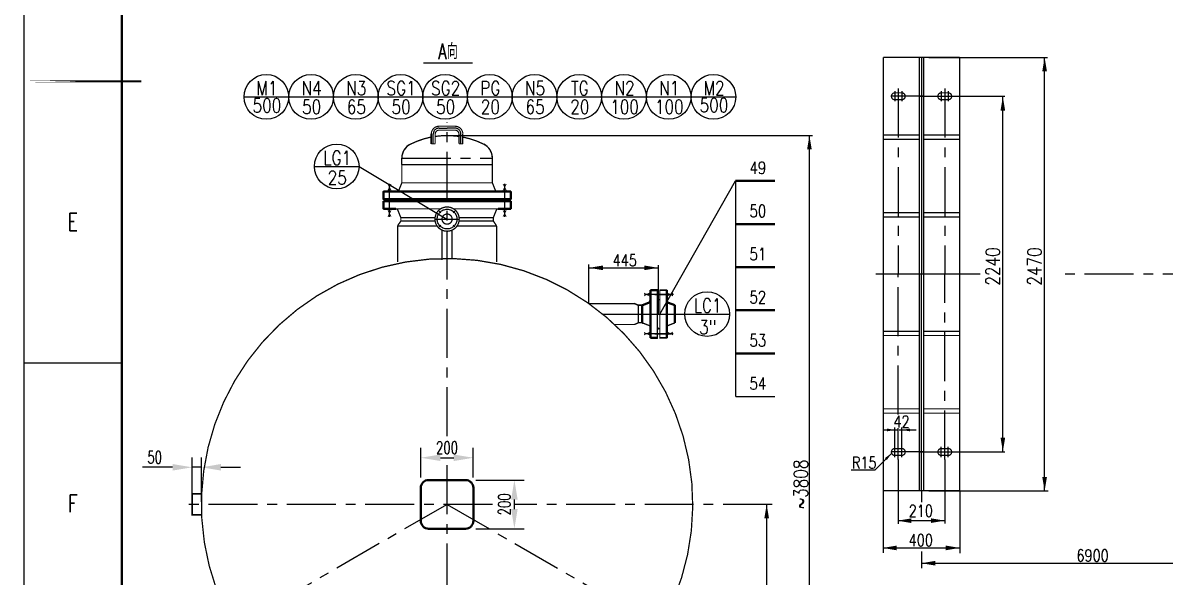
# Model space of a CAD drawing. Header units: millimetres. Extents: x 0 to 841, y 645 to 1239.
# Drawn here: x -0.2 to 291.3, y 815.6 to 956.9 of the extents above; entities that cross this region are included whole.
import ezdxf
from ezdxf.enums import TextEntityAlignment as Align

# ---------------------------------------------------------------- set-up
doc = ezdxf.new("R2010")
doc.units = ezdxf.units.MM
doc.header["$LTSCALE"] = 10
for name, pattern in [('CENTER', [2, 1.25, -0.25, 0.25, -0.25]), ('DASHDOT-M', [25, 20, -2, 1, -2]), ('HIDDEN', [9.525, 6.35, -3.175])]:
    doc.linetypes.add(name, pattern=pattern)
for name, color, linetype in [('CEN', 1, 'CENTER'), ('DIM', 4, 'Continuous'), ('HID', 6, 'HIDDEN'), ('THN', 2, 'Continuous'), ('TXT', 4, 'Continuous')]:
    doc.layers.add(name, color=color, linetype=linetype)
doc.layers.add('THK', color=7, linetype='Continuous', lineweight=40)
doc.styles.add('HZ', font='romans.shx', dxfattribs={"width": 3, "height": 6, "bigfont": 'hztxtc.shx'})
doc.styles.add('HZFS', font='complex.shx', dxfattribs={"width": 0.7, "bigfont": 'HZTXTC.SHX'})
doc.styles.get("Standard").update_dxf_attribs({"font": 'complex.shx', "width": 0.7, "bigfont": 'HZTXTC.SHX'})
doc.dimstyles.new('TYDIMSTYLE$0', dxfattribs={"dimtxt": 3.125, "dimasz": 5, "dimexe": 2.5, "dimexo": 0.625, "dimgap": 1, "dimtad": 1, "dimdec": 4, "dimdsep": 46, "dimtxsty": 'standard', "dimcen": 0, "dimclrd": 256, "dimclre": 256, "dimclrt": 256, "dimadec": 0, "dimazin": 0, "dimtfac": 0.707, "dimtdec": 4, "dimtmove": 0, "dimatfit": 3, "dimfxl": 0, "dimarcsym": 0})

# ---------------------------------------------------------------- blocks, each defined once
blk = doc.blocks.new('*D44')
at = {"layer": 'DEFPOINTS', "color": 0}
for p in [(114.72, 840.33), (125.2, 840.33), (114.72, 827.91)]:
    blk.add_point(p, dxfattribs=at)
at = {"layer": 'DIM', "lineweight": -2}
for p, q in [((115.35, 840.33), (127.7, 840.33)), ((125.2, 832.91), (125.2, 835.33)), ((115.35, 827.91), (127.7, 827.91))]:
    blk.add_line(p, q, dxfattribs=at)
at = {"layer": 'DIM'}
for points in [[(124.36, 835.33), (126.03, 835.33), (125.2, 840.33)], [(124.36, 832.91), (126.03, 832.91), (125.2, 827.91)]]:
    blk.add_solid(points, dxfattribs=at)
at = {"layer": 'DIM', "insert": (122.63, 834.12), "char_height": 3.125, "attachment_point": 5, "rotation": 90}
blk.add_mtext('200', dxfattribs=at)
blk = doc.blocks.new('*D45')
at = {"layer": 'DEFPOINTS', "color": 0}
for p in [(114.72, 846.01), (101.32, 840.33), (114.72, 840.33)]:
    blk.add_point(p, dxfattribs=at)
at = {"layer": 'DIM', "lineweight": -2}
for p, q in [((101.32, 840.96), (101.32, 848.51)), ((114.72, 840.96), (114.72, 848.51)), ((106.32, 846.01), (109.72, 846.01))]:
    blk.add_line(p, q, dxfattribs=at)
at = {"layer": 'DIM'}
for points in [[(106.32, 846.84), (106.32, 845.17), (101.32, 846.01)], [(109.72, 846.84), (109.72, 845.17), (114.72, 846.01)]]:
    blk.add_solid(points, dxfattribs=at)
at = {"layer": 'DIM', "insert": (108.02, 848.57), "char_height": 3.125, "attachment_point": 5}
blk.add_mtext('200', dxfattribs=at)

msp = doc.modelspace()

# ---------------------------------------------------------------- linework, layer by layer
at = {"color": 1, "linetype": 'DASHDOT-M'}
for p, q in [((229.10982, 948.08604), (229.10982, 892.83362)), ((222.2991, 939.51074), (222.2991, 936.91144)), ((224.0591, 939.51074), (224.0591, 936.91144)), ((234.16054, 939.51074), (234.16054, 936.91144)), ((235.92054, 939.51074), (235.92054, 936.91144)), ((229.66187, 938.18604), (221.34521, 938.18604)), ((228.55777, 938.18604), (236.87443, 938.18604)), ((105.99209, 930.04952), (108.02115, 930.04952)), ((110.05021, 930.04952), (108.02115, 930.04952)), ((110.05021, 930.04952), (108.02115, 930.04952)), ((104.49209, 926.07255), (104.49209, 928.54952)), ((111.55021, 926.07255), (111.55021, 928.54952)), ((240.78882, 892.83362), (217.42355, 892.83362)), ((229.10982, 837.5812), (229.10982, 892.83362)), ((147.72528, 882.64705), (168.68912, 882.64705)), ((223.1791, 845.53353), (223.1791, 853.55747)), ((222.2991, 846.1565), (222.2991, 848.75579)), ((224.0591, 846.1565), (224.0591, 848.75579)), ((234.16054, 846.1565), (234.16054, 848.75579)), ((235.92054, 846.1565), (235.92054, 848.75579)), ((229.66187, 847.4812), (221.34521, 847.4812)), ((228.55777, 847.4812), (236.87443, 847.4812))]:
    msp.add_line(p, q, dxfattribs=at)
at = {"color": 4, "linetype": 'Continuous'}
for p, q in [((231.00521, 948.08604), (261.24531, 948.08604)), ((101.97381, 946.71284), (114.53575, 946.71284)), ((56.19308, 938.02768), (67.60688, 938.02768)), ((67.60688, 938.02768), (79.02069, 938.02768)), ((79.02069, 938.02768), (90.43449, 938.02768)), ((90.43449, 938.02768), (101.8483, 938.02768)), ((101.80522, 938.02768), (113.21903, 938.02768)), ((113.21903, 938.02768), (124.63283, 938.02768)), ((124.63283, 938.02768), (136.04664, 938.02768)), ((136.04664, 938.02768), (147.46044, 938.02768)), ((147.46044, 938.02768), (158.87425, 938.02768)), ((158.87425, 938.02768), (170.28805, 938.02768)), ((170.28805, 938.02768), (181.70186, 938.02768)), ((232.77435, 938.18604), (250.39097, 938.18604)), ((103.99209, 926.07255), (103.99209, 928.54952)), ((108.02115, 928.17858), (201.26571, 928.17858)), ((112.05021, 926.07255), (112.05021, 928.54952)), ((96.47115, 920.75358), (96.47115, 922.40358)), ((119.57115, 920.75358), (119.57115, 922.40358)), ((74.14559, 920.29758), (85.55939, 920.29758)), ((162.31557, 882.64705), (181.64779, 916.61397)), ((181.64779, 916.61397), (181.64779, 894.61397)), ((104.92796, 906.86629), (111.03763, 906.86629)), ((106.44401, 908.44343), (106.03076, 908.85668)), ((109.59829, 908.44343), (110.01155, 908.85668)), ((106.44401, 905.28915), (106.03076, 904.87589)), ((109.59829, 905.28915), (110.01155, 904.87589)), ((144.23182, 885.30672), (144.23182, 895.26598)), ((162.00505, 882.64705), (162.00505, 895.14471)), ((181.64779, 894.61397), (181.64779, 861.61397)), ((159.9126, 888.74629), (159.9126, 876.54782)), ((159.9126, 888.74629), (161.69453, 888.74629)), ((161.69453, 888.74629), (159.9126, 888.74629)), ((164.0975, 888.74629), (162.31557, 888.74629)), ((162.31557, 888.74629), (164.0975, 888.74629)), ((157.83224, 884.8856), (156.83499, 884.8856)), ((156.83499, 884.8856), (157.83224, 884.8856)), ((168.68912, 882.64705), (180.10293, 882.64705)), ((157.83224, 880.4085), (156.83499, 880.4085)), ((161.69453, 878.97182), (162.31557, 878.97182)), ((159.9126, 876.54782), (161.69453, 876.54782)), ((164.0975, 876.54782), (162.31557, 876.54782)), ((222.2991, 848.75579), (222.2991, 853.74419)), ((224.0591, 848.75579), (224.0591, 853.74419)), ((223.1791, 845.53353), (223.1791, 829.127)), ((232.77435, 847.4812), (250.39097, 847.4812)), ((235.04054, 845.53353), (235.04054, 829.27687)), ((211.12369, 842.92689), (217.24637, 842.92689)), ((219.35756, 837.5812), (219.35756, 821.78688)), ((229.10982, 837.5812), (229.10982, 834.70864)), ((231.00521, 837.5812), (261.39252, 837.5812)), ((238.86208, 837.5812), (238.86208, 821.637)), ((229.10982, 822.11979), (229.10982, 817.88293))]:
    msp.add_line(p, q, dxfattribs=at)
at = {"color": 1, "linetype": 'ByBlock'}
for p, q in [((260.52083, 837.5812), (260.52083, 948.08604)), ((249.86208, 847.4812), (249.86208, 938.18604)), ((200.49387, 758.97793), (200.49387, 928.17858)), ((144.23182, 894.43892), (162.00505, 894.43892)), ((219.35756, 853.09844), (223.22183, 853.09844)), ((223.39821, 853.09844), (227.71454, 853.09844)), ((221.50288, 847.1834), (217.24637, 842.92689)), ((189.58482, 758.97793), (189.58482, 834.12003)), ((223.05701, 829.97386), (235.04054, 829.97386)), ((219.35756, 823.01955), (238.86208, 823.01955)), ((229.10982, 819.12866), (238.86208, 819.12866)), ((229.10982, 819.11671), (314.90982, 819.11671))]:
    msp.add_line(p, q, dxfattribs=at)
for p, q in [((96.39379, 920.75358), (108.02115, 920.75358)), ((156.83499, 884.8856), (155.80602, 885.30672))]:
    msp.add_line(p, q)
at = {"color": 4, "linetype": 'Continuous'}
for points, const_width in [([(238.86208, 948.08604), (219.35756, 948.08604)], 0.33), ([(219.35756, 948.08604), (219.35756, 892.83362)], 0.33), ([(228.55777, 948.08604), (228.55777, 892.83362)], 0.33), ([(229.66187, 948.08604), (229.66187, 892.83362)], 0.33), ([(238.86208, 948.08604), (238.86208, 892.83362)], 0.33), ([(222.2991, 939.06604), (223.1791, 939.06604)], 0.33), ([(223.1791, 939.06604), (224.0591, 939.06604)], 0.33), ([(234.16054, 939.06604), (235.04054, 939.06604)], 0.33), ([(235.04054, 939.06604), (235.92054, 939.06604)], 0.33), ([(222.2991, 937.30604), (223.1791, 937.30604)], 0.33), ([(223.1791, 937.30604), (224.0591, 937.30604)], 0.33), ([(234.16054, 937.30604), (235.04054, 937.30604)], 0.33), ([(235.04054, 937.30604), (235.92054, 937.30604)], 0.33), ([(105.99209, 930.54952), (108.02115, 930.54952)], 0.3), ([(110.05021, 930.54952), (108.02115, 930.54952)], 0.3), ([(103.99209, 926.07255), (103.99209, 928.54952)], 0.3), ([(104.99209, 926.07255), (104.99209, 928.54952)], 0.3), ([(105.99209, 929.54952), (108.02115, 929.54952)], 0.3), ([(110.05021, 929.54952), (108.02115, 929.54952)], 0.3), ([(111.05021, 926.07255), (111.05021, 928.54952)], 0.3), ([(112.05021, 926.07255), (112.05021, 928.54952)], 0.3), ([(228.55777, 928.28604), (219.35756, 928.28604)], 0.33), ([(228.55777, 927.18604), (219.35756, 927.18604)], 0.33), ([(238.86208, 928.28604), (229.66187, 928.28604)], 0.33), ([(238.86208, 927.18604), (229.66187, 927.18604)], 0.33), ([(103.99209, 926.07255), (104.99209, 926.07255)], 0.3), ([(112.05021, 926.07255), (111.05021, 926.07255)], 0.3), ([(96.47115, 916.11677), (96.47115, 922.40358)], 0.33), ([(119.57115, 916.11677), (119.57115, 922.40358)], 0.33), ([(96.47115, 916.11677), (108.02115, 916.11677)], 0.33), ([(105.59029, 916.11677), (119.57115, 916.11677)], 0.33), ([(91.7604, 913.88927), (124.2819, 913.88927), (124.2819, 911.92907), (91.7604, 911.92907), (91.7604, 913.88927)], 0.33), ([(91.7604, 911.43902), (124.2819, 911.43902), (124.2819, 909.47882), (109.67723, 909.47882)], 0.33), ([(106.36508, 909.47882), (91.7604, 909.47882), (91.7604, 911.43902)], 0.33), ([(96.2154, 907.25132), (104.95201, 907.25132)], 0.33), ([(111.09029, 907.25132), (119.8269, 907.25132)], 0.33), ([(228.55777, 908.48604), (219.35756, 908.48604)], 0.33), ([(228.55777, 907.38604), (219.35756, 907.38604)], 0.33), ([(238.86208, 908.48604), (229.66187, 908.48604)], 0.33), ([(238.86208, 907.38604), (229.66187, 907.38604)], 0.33), ([(95.37301, 905.13478), (105.458, 905.13478)], 0.33), ([(96.2154, 906.36032), (104.96962, 906.36032)], 0.33), ([(106.72985, 904.05553), (106.72985, 896.45114)], 0.33), ([(109.31246, 904.05553), (109.31246, 896.67861)], 0.33), ([(110.58431, 905.13478), (120.6693, 905.13478)], 0.33), ([(111.07269, 906.36032), (119.8269, 906.36032)], 0.33), ([(219.35756, 837.5812), (219.35756, 892.83362)], 0.33), ([(228.55777, 837.5812), (228.55777, 892.83362)], 0.33), ([(229.66187, 837.5812), (229.66187, 892.83362)], 0.33), ([(238.86208, 837.5812), (238.86208, 892.83362)], 0.33), ([(159.9126, 888.74629), (159.9126, 882.64705)], 0.33), ([(159.9126, 888.74629), (161.69453, 888.74629), (161.69453, 882.64705)], 0.33), ([(161.84303, 886.32228), (162.31557, 886.32228)], 0.33), ([(162.31557, 882.64705), (162.31557, 888.74629), (164.0975, 888.74629), (164.0975, 882.64705)], 0.33), ([(156.83499, 880.4085), (156.83499, 884.8856)], 0.33), ([(166.17787, 884.89283), (166.17787, 882.64705)], 0.33), ([(159.9126, 876.54782), (159.9126, 882.64705)], 0.33), ([(159.9126, 876.54782), (161.69453, 876.54782), (161.69453, 882.64705)], 0.33), ([(162.31557, 882.64705), (162.31557, 876.54782), (164.0975, 876.54782), (164.0975, 882.64705)], 0.33), ([(166.17787, 880.40127), (166.17787, 882.64705)], 0.33), ([(161.84303, 878.97182), (162.31557, 878.97182)], 0.33), ([(228.55777, 878.2812), (219.35756, 878.2812)], 0.33), ([(238.86208, 878.2812), (229.66187, 878.2812)], 0.33), ([(228.55777, 877.1812), (219.35756, 877.1812)], 0.33), ([(238.86208, 877.1812), (229.66187, 877.1812)], 0.33), ([(228.55777, 858.4812), (219.35756, 858.4812)], 0.33), ([(228.55777, 857.3812), (219.35756, 857.3812)], 0.33), ([(238.86208, 858.4812), (229.66187, 858.4812)], 0.33), ([(238.86208, 857.3812), (229.66187, 857.3812)], 0.33), ([(222.2991, 848.3612), (223.1791, 848.3612)], 0.33), ([(223.1791, 848.3612), (224.0591, 848.3612)], 0.33), ([(234.16054, 848.3612), (235.04054, 848.3612)], 0.33), ([(235.04054, 848.3612), (235.92054, 848.3612)], 0.33), ([(222.2991, 846.6012), (223.1791, 846.6012)], 0.33), ([(223.1791, 846.6012), (224.0591, 846.6012)], 0.33), ([(234.16054, 846.6012), (235.04054, 846.6012)], 0.33), ([(235.04054, 846.6012), (235.92054, 846.6012)], 0.33), ([(238.86208, 837.5812), (219.35756, 837.5812)], 0.33)]:
    msp.add_lwpolyline(points, dxfattribs=dict(at, const_width=const_width))
for points, const_width in [([(221.4191, 938.18604, -0.414213562), (222.2991, 939.06604, -0.414213562)], 0.33), ([(224.9391, 938.18604, 0.414213562), (224.0591, 939.06604, 0.414213562)], 0.33), ([(233.28054, 938.18604, -0.414213562), (234.16054, 939.06604, -0.414213562)], 0.33), ([(236.80054, 938.18604, 0.414213562), (235.92054, 939.06604, 0.414213562)], 0.33), ([(222.2991, 937.30604, -0.414213562), (221.4191, 938.18604, -2.414213562)], 0.33), ([(224.0591, 937.30604, 0.414213562), (224.9391, 938.18604, 2.414213562)], 0.33), ([(234.16054, 937.30604, -0.414213562), (233.28054, 938.18604, -2.414213562)], 0.33), ([(235.92054, 937.30604, 0.414213562), (236.80054, 938.18604, 2.414213562)], 0.33), ([(105.99209, 930.54952, 0.414213562), (103.99209, 928.54952, 0.414213562)], 0.3), ([(110.05021, 930.54952, -0.414213562), (112.05021, 928.54952, -0.414213562)], 0.3), ([(103.99209, 927.78643, 0.067502256), (98.67701, 925.97273, 0.236067976)], 0.33), ([(111.05021, 927.95785, 0.072870798), (104.99209, 927.95785, 0.236067976)], 0.33), ([(105.99209, 929.54952, 0.414213562), (104.99209, 928.54952, 0.414213562)], 0.3), ([(110.05021, 929.54952, -0.414213562), (111.05021, 928.54952, -0.414213562)], 0.3), ([(117.3653, 925.97273, 0.067502255), (112.05021, 927.78643, 0.236067976)], 0.33), ([(98.67701, 925.97273, 0.284079045), (96.47115, 922.40358, 0.284079045)], 0.33), ([(119.57115, 922.40358, 0.284079045), (117.3653, 925.97273, 0.284079045)], 0.33), ([(222.2991, 848.3612, 0.414213562), (221.4191, 847.4812, 2.414213562)], 0.33), ([(224.0591, 848.3612, -0.414213562), (224.9391, 847.4812, -2.414213562)], 0.33), ([(234.16054, 848.3612, 0.414213562), (233.28054, 847.4812, 2.414213562)], 0.33), ([(235.92054, 848.3612, -0.414213562), (236.80054, 847.4812, -2.414213562)], 0.33), ([(221.4191, 847.4812, 0.414213562), (222.2991, 846.6012, 0.414213562)], 0.33), ([(224.9391, 847.4812, -0.414213562), (224.0591, 846.6012, -0.414213562)], 0.33), ([(233.28054, 847.4812, 0.414213562), (234.16054, 846.6012, 0.414213562)], 0.33), ([(236.80054, 847.4812, -0.414213562), (235.92054, 846.6012, -0.414213562)], 0.33)]:
    msp.add_lwpolyline(points, format="xyb", dxfattribs=dict(at, const_width=const_width))
at = {"const_width": 0.33}
for points in [[(119.64852, 920.75358), (96.47115, 920.75358)], [(96.2154, 906.36032), (95.37301, 905.13478)], [(119.8269, 906.36032), (120.6693, 905.13478)], [(156.83499, 884.8856), (155.80602, 885.30672)], [(156.83499, 884.8856), (157.83224, 884.8856)], [(156.83499, 880.4085), (155.80602, 879.98738)], [(156.83499, 880.4085), (157.83224, 880.4085)]]:
    msp.add_lwpolyline(points, dxfattribs=at)
at = {"color": 4, "linetype": 'Continuous', "const_width": 0.33}
for points in [[(104.92796, 906.86629, 2.414213562), (108.02115, 909.95949, 0.414213562)], [(106.72985, 906.86629, 2.414213562), (108.02115, 908.1576, 0.414213562)], [(96.09269, 772.56516, 70.065473187), (92.60013, 773.346, 0.014272365)]]:
    msp.add_lwpolyline(points, format="xyb", close=True, dxfattribs=at)
at = {"color": 4, "linetype": 'Continuous'}
for centre in [(61.89998, 938.02768), (73.31379, 938.02768), (84.72759, 938.02768), (96.1414, 938.02768), (107.51213, 938.02768), (118.92593, 938.02768), (130.33974, 938.02768), (141.75354, 938.02768), (153.16735, 938.02768), (164.58115, 938.02768), (175.99496, 938.02768), (79.85249, 920.29758), (174.39603, 882.64705)]:
    msp.add_circle(centre, 5.7069, dxfattribs=at)
at = {"color": 1, "linetype": 'DASHDOT-M'}
msp.add_circle((108.02115, 906.86629), 2.51776, dxfattribs=at)
for centre, start, end in [((105.99209, 928.54952), 90, 180), ((110.05021, 928.54952), 0, 90)]:
    msp.add_arc(centre, 1.5, start, end, dxfattribs=at)
at = {"color": 4, "linetype": 'Continuous'}
for centre, start, end in [((100.46158, 922.40358), 116.565051, 180.0000001), ((115.58073, 922.40358), 0, 63.434949)]:
    msp.add_arc(centre, 3.99043, start, end, dxfattribs=at)
at = {"color": 1, "linetype": 'ByBlock'}
for points in [[(259.92683, 944.5451), (261.11483, 944.5451), (260.52083, 948.1091)], [(249.26808, 934.5206), (250.45608, 934.5206), (249.86208, 938.0846)], [(201.08787, 924.61965), (199.89987, 924.61965), (200.49387, 928.18365)], [(147.8104, 893.84492), (147.8104, 895.03292), (144.2464, 894.43892)], [(158.35334, 893.84492), (158.35334, 895.03292), (161.91734, 894.43892)], [(220.26703, 853.4578), (220.26703, 852.745), (222.40543, 853.1014)], [(226.1752, 853.45546), (226.1752, 852.74266), (224.0368, 853.09906)], [(249.26808, 851.16484), (250.45608, 851.16484), (249.86208, 847.60084)], [(220.2353, 845.411), (219.73127, 845.91502), (221.49536, 847.17509)], [(259.9218, 841.08478), (261.1098, 841.08478), (260.5158, 837.52078)], [(190.17882, 830.55603), (188.99082, 830.55603), (189.58482, 834.12003)], [(226.5281, 830.54994), (226.5281, 829.36194), (222.9641, 829.95594)], [(231.51612, 830.56786), (231.51612, 829.37986), (235.08012, 829.97386)], [(222.77819, 823.60161), (222.77819, 822.41361), (219.21419, 823.00761)], [(235.30184, 823.61355), (235.30184, 822.42555), (238.86584, 823.01955)], [(232.60213, 819.71071), (232.60213, 818.52271), (229.03813, 819.11671)]]:
    msp.add_solid(points, dxfattribs=at)
at = {"layer": 'CEN'}
for p, q in [((223.1791, 940.1337), (223.1791, 892.83362)), ((235.04054, 940.1337), (235.04054, 892.83362)), ((108.02115, 851.4992), (108.02115, 931.54656)), ((96.47115, 922.40358), (119.57115, 922.40358)), ((93.31965, 907.47407), (93.31965, 915.89402)), ((122.72265, 907.47407), (122.72265, 915.89402)), ((244.08365, 892.83362), (218.1957, 892.83362)), ((223.1791, 857.0477), (223.1791, 892.83362)), ((235.04054, 845.53353), (235.04054, 892.83362)), ((303.22355, 892.83362), (264.86757, 892.83362)), ((161.06747, 887.65873), (165.11252, 887.65873)), ((161.06747, 877.63538), (165.11252, 877.63538)), ((108.02115, 791.60631), (108.02115, 846.00742)), ((119.64518, 834.12003), (39.70754, 834.12003)), ((108.02115, 834.12003), (52.76873, 802.22003)), ((108.02115, 834.12003), (163.27357, 802.22003)), ((190.94928, 834.12003), (125.19573, 834.12003))]:
    msp.add_line(p, q, dxfattribs=at)
at = {"layer": 'CEN', "color": 1, "linetype": 'DASHDOT-M'}
for p, q in [((165.81806, 887.65873), (158.3987, 887.65873)), ((162.61858, 887.65873), (158.3987, 887.65873)), ((165.71631, 877.63538), (158.3987, 877.63538))]:
    msp.add_line(p, q, dxfattribs=at)
at = {"layer": 'DEFPOINTS', "color": 0, "linetype": 'ByBlock'}
for p in [(94.32203, 911.75087), (108.02115, 895.60683), (108.02115, 895.60683)]:
    msp.add_point(p, dxfattribs=at)
at = {"layer": 'HID', "color": 7, "linetype": 'Continuous', "const_width": 0.4}
msp.add_lwpolyline([(45.37753, 836.77821), (42.96804, 836.77821), (42.96804, 831.43221), (45.37753, 831.43221)], dxfattribs=at)
at = {"layer": 'THK'}
for p, q in [((181.64779, 916.61397), (191.70582, 916.61397)), ((91.7604, 913.88927), (124.2819, 913.88927)), ((91.7604, 911.92907), (91.7604, 913.88927)), ((124.2819, 911.92907), (124.2819, 913.88927)), ((91.7604, 911.92907), (124.2819, 911.92907)), ((91.7604, 911.43902), (124.2819, 911.43902)), ((91.7604, 909.47882), (91.7604, 911.43902)), ((124.2819, 909.47882), (124.2819, 911.43902)), ((91.7604, 909.47882), (94.96246, 909.47882)), ((121.07984, 909.47882), (124.2819, 909.47882)), ((181.64779, 905.61397), (191.70582, 905.61397)), ((181.64779, 905.61397), (191.70582, 905.61397)), ((181.64779, 905.61397), (191.70582, 905.61397)), ((181.64779, 894.61397), (191.70582, 894.61397)), ((181.64779, 894.61397), (191.70582, 894.61397)), ((159.9126, 888.74629), (159.9126, 882.64705)), ((161.69453, 888.74629), (159.9126, 888.74629)), ((161.69453, 888.74629), (159.9126, 888.74629)), ((164.0975, 888.74629), (164.0975, 876.54782)), ((164.0975, 888.74629), (164.0975, 882.64705)), ((157.83224, 880.40127), (157.83224, 884.89283)), ((159.4413, 885.50295), (157.9023, 884.91423)), ((164.56881, 885.50295), (166.1078, 884.91423)), ((166.17787, 880.40127), (166.17787, 884.89283)), ((181.64779, 883.61397), (191.70582, 883.61397)), ((181.64779, 883.61397), (191.70582, 883.61397)), ((181.64779, 883.61397), (191.70582, 883.61397)), ((159.9126, 876.54782), (159.9126, 882.64705)), ((164.0975, 876.54782), (164.0975, 882.64705)), ((161.84303, 878.97182), (161.69453, 878.97182)), ((161.84303, 878.97182), (161.99152, 878.97182)), ((161.69453, 876.54782), (159.9126, 876.54782)), ((181.64779, 872.61397), (191.70582, 872.61397)), ((112.72115, 840.33317), (103.32115, 840.33317)), ((101.32115, 838.33317), (101.32115, 829.90688)), ((114.72115, 838.33317), (114.72115, 829.90688)), ((112.72115, 827.90688), (103.32115, 827.90688)), ((107.84978, 827.90688), (108.92945, 827.90688))]:
    msp.add_line(p, q, dxfattribs=at)
at = {"layer": 'THK', "extrusion": (6.3805e-31, -1.22461e-16, -1)}
msp.add_line((159.9126, 888.74629), (159.9126, 882.64705), dxfattribs=at)
at = {"layer": 'THK'}
msp.add_lwpolyline([(25, 654.98478), (831, 654.98478), (831, 1228.98478), (25, 1228.98478)], close=True, dxfattribs=at)
at = {"layer": 'THK', "const_width": 0.33}
for points in [[(96.47115, 916.11677), (95.71457, 914.22532)], [(119.57115, 916.11677), (120.32773, 914.22532)], [(181.64779, 916.61397), (191.70582, 916.61397)], [(94.32203, 911.43902), (94.32203, 911.92907)], [(121.72028, 911.43902), (121.72028, 911.92907)], [(96.2154, 907.25132), (95.45882, 909.14276)], [(96.2154, 906.36032), (96.2154, 907.25132)], [(119.8269, 907.25132), (120.58348, 909.14276)], [(119.8269, 906.36032), (119.8269, 907.25132)], [(95.37301, 905.13478), (95.37301, 895.94003)], [(120.6693, 905.13478), (120.6693, 895.94003)], [(181.64779, 905.61397), (191.70582, 905.61397)], [(181.64779, 894.61397), (191.70582, 894.61397)], [(181.64779, 894.61397), (191.70582, 894.61397)], [(155.80602, 885.30672), (144.23182, 885.30672)], [(157.83224, 880.4085), (157.83224, 884.8856)], [(159.4413, 885.50295), (157.9023, 884.91423)], [(164.56881, 885.50295), (166.1078, 884.91423)], [(181.64779, 883.61397), (191.70582, 883.61397)], [(159.4413, 879.79115), (157.9023, 880.37987)], [(164.56881, 879.79115), (166.1078, 880.37987)], [(155.80602, 879.98738), (150.77013, 879.98738)], [(181.64779, 872.61397), (191.70582, 872.61397)], [(181.64779, 861.61397), (191.70582, 861.61397)]]:
    msp.add_lwpolyline(points, dxfattribs=at)
for points in [[(95.71457, 914.22532, -0.306678442), (95.21821, 913.88927, -0.306678442)], [(120.82409, 913.88927, -0.306678442), (120.32773, 914.22532, -0.306678442)], [(95.45882, 909.14276, 0.306678442), (94.96246, 909.47882, 0.306678442)], [(121.07984, 909.47882, 0.306678442), (120.58348, 909.14276, 0.306678442)], [(159.4413, 885.50295, 0.310826145), (159.9126, 886.18785, 0.310826145)], [(164.0975, 886.18785, 0.310826145), (164.56881, 885.50295, 0.310826145)], [(157.83224, 884.89283, 0.049457415), (157.9023, 884.91423, 0.049457415)], [(166.1078, 884.91423, 0.049457415), (166.17787, 884.89283, 0.049457415)], [(157.83224, 880.40127, -0.049457415), (157.9023, 880.37987, -0.049457415)], [(166.1078, 880.37987, -0.049457415), (166.17787, 880.40127, -0.049457415)], [(159.4413, 879.79115, -0.310826145), (159.9126, 879.10625, -0.310826145)], [(164.0975, 879.10625, -0.310826145), (164.56881, 879.79115, -0.310826145)]]:
    msp.add_lwpolyline(points, format="xyb", dxfattribs=at)
at = {"layer": 'THK'}
for centre, radius, start, end in [((157.75933, 885.25683), 0.37124, 281.3255764, 292.6511527), ((157.75933, 885.25683), 0.37124, 281.3255764, 292.6511527), ((159.1793, 886.18785), 0.7333, 290.9335574, 0), ((164.8308, 886.18785), 0.7333, 180, 249.0664426), ((166.25077, 885.25683), 0.37124, 247.3488473, 258.6744236), ((166.25077, 885.25683), 0.37124, 247.3488473, 258.6744236), ((157.75933, 880.03727), 0.37124, 67.3488473, 78.6744236), ((166.25077, 880.03727), 0.37124, 101.3255764, 112.6511527), ((103.32115, 838.33317), 2, 90, 180), ((112.72115, 838.33317), 2, 0, 90), ((103.32115, 829.90688), 2, 180, 270), ((112.72115, 829.90688), 2, 270, 0)]:
    msp.add_arc(centre, radius, start, end, dxfattribs=at)
at = {"layer": 'THN'}
for p, q in [((85.55939, 920.29758), (107.98279, 906.86629)), ((0, 870.23478), (25, 870.23478)), ((42.96804, 834.73021), (42.96804, 846.0751)), ((45.32115, 834.73075), (45.32115, 846.0751)), ((37.96804, 843.5751), (30.25281, 843.5751)), ((45.32115, 843.5751), (42.96804, 843.5751)), ((50.32115, 843.5751), (55.32115, 843.5751))]:
    msp.add_line(p, q, dxfattribs=at)
msp.add_lwpolyline([(0, 644.98478), (841, 644.98478), (841, 1238.98478), (0, 1238.98478)], close=True, dxfattribs=at)
at = {"layer": 'THN', "const_width": 0.5}
msp.add_lwpolyline([(0, 941.98478), (30, 941.98478)], close=True, dxfattribs=at)
at = {"layer": 'THN'}
for points in [[(37.96804, 844.40844), (37.96804, 842.74177), (42.96804, 843.5751)], [(50.32115, 844.40844), (50.32115, 842.74177), (45.32115, 843.5751)]]:
    msp.add_solid(points, dxfattribs=at)

# ---------------------------------------------------------------- texts
at = {"color": 7, "linetype": 'Continuous', "style": 'HZ', "width": 0.7}
msp.add_text('A向', height=4, dxfattribs=at).set_placement((105.77595, 947.65553))
at = {"color": 7, "linetype": 'Continuous', "style": 'HZ', "text_generation_flag": 2, "width": 0.7}
for p in [(93.33479, 915.01711), (122.71912, 915.01711), (93.33479, 908.29049), (122.71912, 908.29049)]:
    msp.add_text('X', height=1.54, dxfattribs=at).set_placement(p, align=Align.MIDDLE)
at = {"color": 7, "linetype": 'Continuous', "style": 'HZ', "width": 0.7}
for p in [(158.9837, 887.66749), (164.95901, 887.63036), (158.9837, 877.64315)]:
    msp.add_text('X', height=1.28328, rotation=270, dxfattribs=at).set_placement(p, align=Align.MIDDLE)
at = {"color": 7, "linetype": 'Continuous', "style": 'HZ', "text_generation_flag": 2, "width": 0.7}
for p in [(158.9837, 887.65095), (164.95901, 887.68808), (164.95901, 877.66374)]:
    msp.add_text('X', height=1.28328, rotation=270, dxfattribs=at).set_placement(p, align=Align.MIDDLE)
at = {"layer": 'DIM', "style": 'HZFS', "width": 0.8}
for s, p in [('2240', (249.06654, 889.89429)), ('2470', (259.72529, 889.89429)), ('~3808', (200.08102, 832.83952))]:
    msp.add_text(s, height=3.564, rotation=90, dxfattribs=at).set_placement(p)
for s, p in [('445', (150.28651, 894.85176)), ('42', (221.93919, 853.71394)), ('R15', (211.34156, 843.23121)), ('210', (225.83973, 830.97976)), ('400', (225.83973, 823.48122)), ('6900', (268.65457, 819.57838))]:
    msp.add_text(s, height=3, dxfattribs=at).set_placement(p)
at = {"layer": 'THN', "insert": (33.3832, 846.1376), "char_height": 3.125, "attachment_point": 5}
msp.add_mtext('50', dxfattribs=at)
at = {"layer": 'TXT'}
for s, height, width, p in [('M1', 3.564, 0.8, (62.04492, 940.22114)), ('N4', 3.564, 0.8, (73.45872, 940.22114)), ('N3', 3.564, 0.8, (84.87253, 940.22114)), ('SG1', 3.564, 0.8, (96.28633, 940.22114)), ('SG2', 3.564, 0.8, (107.65706, 940.22114)), ('PG', 3.564, 0.8, (119.07087, 940.22114)), ('N5', 3.564, 0.8, (130.48467, 940.22114)), ('TG', 3.564, 0.8, (141.89848, 940.22114)), ('N2', 3.564, 0.8, (153.31228, 940.22114)), ('N1', 3.564, 0.8, (164.72609, 940.22114)), ('M2', 3.564, 0.8, (176.13989, 940.22114)), ('500', 3.564, 0.8, (62.04492, 935.8006)), ('50', 3.564, 0.8, (73.45872, 935.51557)), ('65', 3.564, 0.8, (84.87253, 935.51557)), ('50', 3.564, 0.8, (96.28633, 935.51557)), ('50', 3.564, 0.8, (107.65706, 935.51557)), ('20', 3.564, 0.8, (119.07087, 935.51557)), ('65', 3.564, 0.8, (130.48467, 935.51557)), ('20', 3.564, 0.8, (141.89848, 935.51557)), ('100', 3.564, 0.8, (153.31228, 935.51557)), ('100', 3.564, 0.8, (164.72609, 935.51557)), ('500', 3.564, 0.8, (176.13989, 935.94312)), ('LG1', 3.564, 0.8, (79.99743, 922.49104)), ('25', 3.564, 0.8, (79.99743, 917.43039)), ('E', 4.46429, 0.7, (12.5, 906.10978)), ('LC1', 3.564, 0.8, (174.54096, 884.84051)), ('3"', 3.564, 0.8, (174.54096, 879.30583)), ('F', 4.46429, 0.7, (12.5, 834.35978))]:
    msp.add_text(s, height=height, dxfattribs=dict(at, width=width)).set_placement(p, align=Align.MIDDLE_CENTER)
at = {"layer": 'TXT', "width": 0.8}
for s, p in [('49', (187.33352, 919.93956)), ('50', (187.33352, 908.93956)), ('51', (187.33352, 897.93956)), ('52', (187.33352, 886.93956)), ('53', (187.33352, 875.93956)), ('54', (187.33352, 864.93956))]:
    msp.add_text(s, height=3.1185, dxfattribs=at).set_placement(p, align=Align.MIDDLE)

# ---------------------------------------------------------------- dimensions: what is measured, and where the dimension line sits
at = {"layer": 'DIM'}
dim = msp.add_linear_dim(base=(114.72115, 846.00742), p1=(101.32115, 840.33317), p2=(114.72115, 840.33317), text='200', dimstyle='TYDIMSTYLE$0', dxfattribs=at)
dim.commit()
dim.dimension.update_dxf_attribs({"geometry": '*D45', "text_midpoint": (108.02115, 846.00742), "dimtype": 160})
dim = msp.add_linear_dim(base=(125.19573, 840.33317), p1=(114.72115, 827.90688), p2=(114.72115, 840.33317), angle=90, text='200', dimstyle='TYDIMSTYLE$0', dxfattribs=at)
dim.commit()
dim.dimension.update_dxf_attribs({"geometry": '*D44', "text_midpoint": (125.19573, 834.12003), "dimtype": 160})

doc.saveas('drawing.dxf')
